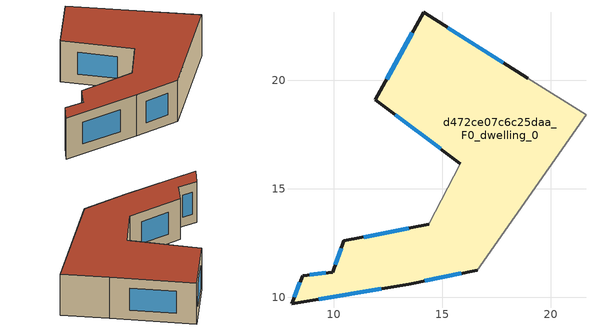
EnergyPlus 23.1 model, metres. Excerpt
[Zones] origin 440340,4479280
d472ce07c6c25daa_F0_dwelling_0
 floor ground (EU_floor_Construction): 18.92,20.09 21.61,18.4 16.61,11.25 13.44,10.6 8.05,9.71 8.56,10.99 9.95,11.16 10.46,12.59 14.37,13.36 15.83,16.16 11.91,19.09 14.13,23.12 z0
 wall outside (EU_wall_Construction): 14.37,13.36 10.46,12.59 9.95,11.16 8.56,10.99 8.05,9.71 13.44,10.6 16.61,11.25 / 18.92,20.09 14.13,23.12 11.91,19.09 15.83,16.16 z0:3
 wall adiabatic (EU_wall_Construction): 15.83,16.16 14.37,13.36 / 16.61,11.25 21.61,18.4 18.92,20.09 z0:3
 window (EU_Window_Construction): 10.34,12.26 10.07,11.49 / 13.45,13.18 11.38,12.77 / 12.83,18.4 14.91,16.85 / 13.61,22.18 12.43,20.03 / 17.8,20.8 15.25,22.41 / 14.18,10.75 15.87,11.1 / 9.31,9.91 12.18,10.39 / 8.44,10.69 8.17,10.01 / 9.62,11.12 8.88,11.03 z0.7:2.3
 roof outside (EU_roof_Construction): 16.61,11.25 21.61,18.4 18.92,20.09 14.13,23.12 11.91,19.09 15.83,16.16 14.37,13.36 10.46,12.59 9.95,11.16 8.56,10.99 8.05,9.71 13.44,10.6 z3
[Building]
EU S2 Campaign: North Axis=0; Terrain=City; Solar Distribution=FullExterior
[Site:Location]
Madrid: Latitude=40.5; Longitude=-3.5; Time Zone=1; Elevation=609
[SizingPeriod:WeatherFileDays]
AnnualSizingPeriod: Begin Month=1; Begin Day of Month=1; End Month=12; End Day of Month=31; Day of Week for Start Day=Monday; Use Weather File Daylight Saving Period=No; Use Weather File Rain and Snow Indicators=No
[MATERIAL]
EU_InternalMass_Material: Roughness=MediumRough; Thickness=0.1; Conductivity=1; Density=1800; Specific Heat=900; Thermal Absorptance=0.9; Solar Absorptance=0.7; Visible Absorptance=0.7
[MATERIAL:NOMASS] Roughness=MediumRough; Thermal Absorptance=0.9; Solar Absorptance=0.7; Visible Absorptance=0.7
Name | Thermal Resistance
EU_wall_NoMass | 0.419739
EU_roof_NoMass | 0.352165
EU_floor_NoMass | 0.608284
[WINDOWMATERIAL:SIMPLEGLAZINGSYSTEM]
EU_Window_SimpleGlazing: UFactor=4.8352; Solar Heat Gain Coefficient=0.85; Visible Transmittance=0.85
[CONSTRUCTION]
EU_wall_Construction: EU_wall_NoMass
EU_roof_Construction: EU_roof_NoMass
EU_floor_Construction: EU_floor_NoMass
EU_InternalMass_Construction: EU_InternalMass_Material
EU_Window_Construction: EU_Window_SimpleGlazing
[ZONE]
d472ce07c6c25daa_F0_dwelling_0: Type=1; Multiplier=1; Ceiling Height=autocalculate; Volume=205.779; Floor Area=autocalculate; Part of Total Floor Area=Yes
[INTERNALMASS]
d472ce07c6c25daa_F0_dwelling_0_EU_InternalMass: Construction=EU_InternalMass_Construction; Zone or ZoneList=d472ce07c6c25daa_F0_dwelling_0; Surface Area=68.5927
[OTHEREQUIPMENT]
EU_Step8_InternalGain_d472ce07c6c25daa_F0_dwelling_0_f000: Fuel Type=Electricity; Zone or ZoneList or Space or SpaceList=d472ce07c6c25daa_F0_dwelling_0; Schedule=EU_Step8_GainSchedule_d472ce07c6c25daa_F0_dwelling_0_f000; Design Level Calculation Method=Watts/Area; Power per Zone Floor Area=1; Fraction Latent=0; Fraction Radiant=0; Fraction Lost=0; Carbon Dioxide Generation Rate=0; EndUse Subcategory=EU_Step8_InternalGains
[ZONEVENTILATION:DESIGNFLOWRATE]
EU_ConstantAir_d472ce07c6c25daa_F0_dwelling_0: Zone or ZoneList or Space or SpaceList=d472ce07c6c25daa_F0_dwelling_0; Schedule=EU_AlwaysOn; Design Flow Rate Calculation Method=AirChanges/Hour; Air Changes per Hour=0.703302; Ventilation Type=Natural; Fan Pressure Rise=0; Fan Total Efficiency=1; Constant Term Coefficient=1; Temperature Term Coefficient=0; Velocity Term Coefficient=0; Velocity Squared Term Coefficient=0; Minimum Indoor Temperature=-100; Maximum Indoor Temperature=100; Delta Temperature=-100; Minimum Outdoor Temperature=-100; Maximum Outdoor Temperature=100; Maximum Wind Speed=40
[HVACTEMPLATE:THERMOSTAT]
EU_HeatOnly_d472ce07c6c25daa_F0_dwelling_0: Constant Heating Setpoint=20; Constant Cooling Setpoint=50
[HVACTEMPLATE:ZONE:IDEALLOADSAIRSYSTEM]
d472ce07c6c25daa_F0_dwelling_0: Template Thermostat=EU_HeatOnly_d472ce07c6c25daa_F0_dwelling_0; System Availability Schedule=EU_AlwaysOn; Maximum Heating Supply Air Temperature=50; Minimum Cooling Supply Air Temperature=13; Maximum Heating Supply Air Humidity Ratio=0.0156; Minimum Cooling Supply Air Humidity Ratio=0.0077; Heating Limit=NoLimit; Cooling Limit=NoLimit; Heating Availability Schedule=EU_AlwaysOn; Cooling Availability Schedule=EU_CoolingOff; Dehumidification Control Type=ConstantSensibleHeatRatio; Cooling Sensible Heat Ratio=0.7; Dehumidification Setpoint=60; Humidification Control Type=None; Humidification Setpoint=30; Outdoor Air Method=None; Outdoor Air Flow Rate per Person=0.00944; Outdoor Air Flow Rate per Zone Floor Area=0; Outdoor Air Flow Rate per Zone=0; Demand Controlled Ventilation Type=None; Outdoor Air Economizer Type=NoEconomizer; Heat Recovery Type=None; Sensible Heat Recovery Effectiveness=0.7; Latent Heat Recovery Effectiveness=0.65
[SIZING:ZONE]
d472ce07c6c25daa_F0_dwelling_0: Zone Cooling Design Supply Air Temperature Input Method=SupplyAirTemperature; Zone Cooling Design Supply Air Temperature=13; Zone Heating Design Supply Air Temperature Input Method=SupplyAirTemperature; Zone Heating Design Supply Air Temperature=50; Zone Cooling Design Supply Air Humidity Ratio=0.008; Zone Heating Design Supply Air Humidity Ratio=0.008; Cooling Design Air Flow Method=DesignDay; Cooling Design Air Flow Rate=0; Cooling Minimum Air Flow per Zone Floor Area=0.000762; Cooling Minimum Air Flow=0; Cooling Minimum Air Flow Fraction=0.2; Heating Design Air Flow Method=DesignDay; Heating Design Air Flow Rate=0; Heating Maximum Air Flow per Zone Floor Area=0.002032; Heating Maximum Air Flow=0.141576; Heating Maximum Air Flow Fraction=0.3; Account for Dedicated Outdoor Air System=No; Dedicated Outdoor Air System Control Strategy=NeutralSupplyAir; Dedicated Outdoor Air Low Setpoint Temperature for Design=autosize; Dedicated Outdoor Air High Setpoint Temperature for Design=autosize; Zone Load Sizing Method=Sensible Load Only No Latent Load; Zone Latent Cooling Design Supply Air Humidity Ratio Input Method=HumidityRatioDifference; Zone Cooling Design Supply Air Humidity Ratio Difference=0.005; Zone Latent Heating Design Supply Air Humidity Ratio Input Method=HumidityRatioDifference; Zone Humidification Design Supply Air Humidity Ratio Difference=0.005
[SCHEDULE:CONSTANT]
Name | Hourly Value
EU_AlwaysOn | 1
EU_CoolingOff | 0
[SCHEDULE:FILE]
EU_Step8_GainSchedule_d472ce07c6c25daa_F0_dwelling_0_f000: File=../../schedules/d472ce07c6c25daa/d472ce07c6c25daa_F0_dwelling_0_f000_gain.csv; Column Number=1; Rows to Skip at Top=0; Number of Hours of Data=8760; Column Separator=Comma; Interpolate to Timestep=No; Minutes per Item=60; Adjust Schedule for Daylight Savings=Yes
